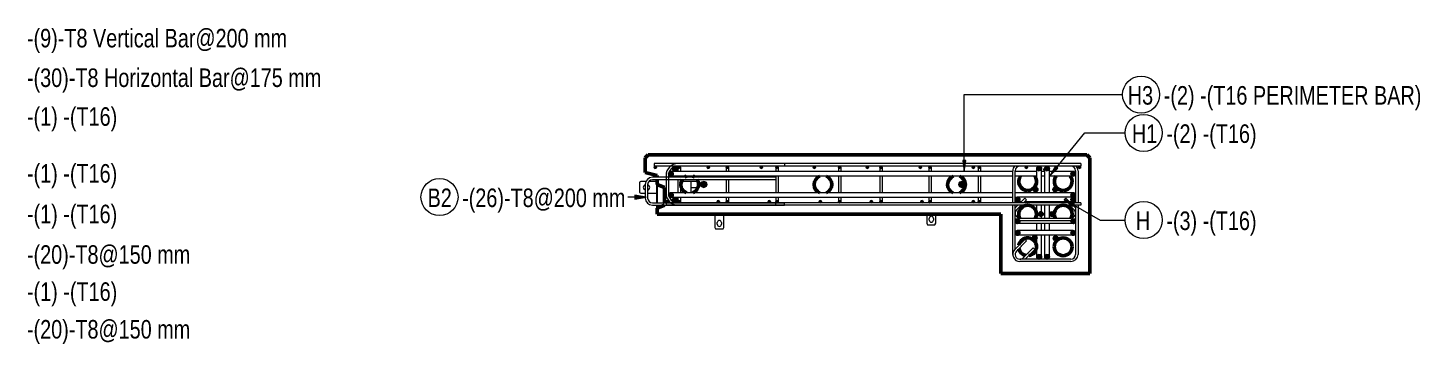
# Model space of a CAD drawing. Header units: millimetres. Extents: x 1435 to 26503, y -2036 to 18836.
# Drawn here: x 21806 to 26503, y 17497 to 18563 of the extents above; entities that cross this region are included whole.
import ezdxf

# ---------------------------------------------------------------- set-up
doc = ezdxf.new("R2010")
doc.units = ezdxf.units.MM
for name, color, linetype, lineweight in [('A-GENM', 13, 'Continuous', 18), ('A-WALL', 113, 'Continuous', 25), ('S-RBAR', 171, 'Continuous', 18), ('S-RBAR-IDEN', 171, 'Continuous', 9)]:
    doc.layers.add(name, color=color, linetype=linetype, lineweight=lineweight)
doc.styles.add('Nirmala UI Semilight_2', font='NirmalaS.ttf', dxfattribs={"width": 0.8, "height": 62.5})

# ---------------------------------------------------------------- blocks, each defined once
blk = doc.blocks.new('RR spread anchor face based - RR-SA-2_5-150-1726819-Elevation Top 3')
at = {"layer": 'A-GENM'}
for p, q in [((4573.8, 17935.4), (4573.8, 17890.4)), ((4581.8, 17900.9), (4581.8, 17906.9)), ((4595.8, 17906.9), (4595.8, 17900.9)), ((4603.8, 17890.4), (4603.8, 17935.4)), ((4573.8, 17890.4), (4576.3, 17885.4)), ((4576.3, 17885.4), (4601.3, 17885.4)), ((4601.3, 17885.4), (4603.8, 17890.4))]:
    blk.add_line(p, q, dxfattribs=at)
for centre, start, end in [((4588.8, 17906.9), 0, 180), ((4588.8, 17900.9), 180, 0)]:
    blk.add_arc(centre, 7, start, end, dxfattribs=at)
blk = doc.blocks.new('12_7Ø_ Lifting Insert_COLUMN - 12_9Ø Lifting insert-1653171-Elevation Top 3')
at = {"layer": 'A-GENM'}
for start, end in [(66.4037, 180), (180, 250.0185), (43.6422, 58.9464)]:
    blk.add_arc((5688.8, 18085.4), 6.35, start, end, dxfattribs=at)
blk = doc.blocks.new('RR spread anchor face based - RR-SA-2_5-150-1876458-Elevation Top 3')
at = {"layer": 'A-GENM'}
for p, q in [((5288.8, 17935.4), (5288.8, 17904.4)), ((5288.8, 17904.4), (5291.3, 17899.4)), ((5291.3, 17899.4), (5316.3, 17899.4)), ((5296.8, 17914.9), (5296.8, 17920.9)), ((5310.8, 17920.9), (5310.8, 17914.9)), ((5316.3, 17899.4), (5318.8, 17904.4)), ((5318.8, 17904.4), (5318.8, 17935.4))]:
    blk.add_line(p, q, dxfattribs=at)
for centre, start, end in [((5303.8, 17920.9), 360, 180), ((5303.8, 17914.9), 180, 0)]:
    blk.add_arc(centre, 7, start, end, dxfattribs=at)
blk = doc.blocks.new('RR spread anchor face based - RR-SA-3_0-200-1876459-Elevation Top 3')
at = {"layer": 'A-GENM'}
for p, q in [((4323.8, 18045.4), (4318.8, 18042.9)), ((4318.8, 18042.9), (4318.8, 18007.9)), ((4341.2, 18045.4), (4323.8, 18045.4)), ((4378.8, 18045.4), (4350.5, 18045.4)), ((4493.8, 18045.4), (4460.7, 18045.4)), ((4517, 18045.4), (4493.8, 18045.4)), ((4493.8, 18025.4), (4493.8, 18045.4)), ((4493.8, 18025.5), (4493.8, 18045.4)), ((4318.8, 18007.9), (4323.8, 18005.4)), ((4323.8, 18005.4), (4338.8, 18005.4)), ((4346.8, 18005.4), (4378.8, 18005.4)), ((4493.8, 18025.4), (4517, 18025.4)), ((4493.8, 18007.6), (4493.8, 18025.4)), ((4493.8, 18007.6), (4493.8, 18025.4))]:
    blk.add_line(p, q, dxfattribs=at)
for centre, start, end in [((4341.1, 18025.4), 105, 255), ((4345.1, 18025.4), 280.9472, 79.0528)]:
    blk.add_arc(centre, 9, start, end, dxfattribs=at)
blk = doc.blocks.new('M_Rebar Tag_rfa MARK - ARROW-794226-Elevation Top 3')
at = {"layer": 'S-RBAR-IDEN'}
blk.add_circle((6020.4, 18209), 62.5, dxfattribs=at)
blk = doc.blocks.new('M_Rebar Tag_rfa Dimension - ARROW-793927-Elevation Top 3')
at = {"layer": 'S-RBAR-IDEN'}
blk.add_circle((3644.6, 17992.8), 62.5, dxfattribs=at)

msp = doc.modelspace()

# ---------------------------------------------------------------- hatches: boundary and pattern name
at = {"layer": 'S-RBAR'}
h = msp.add_hatch(color=256, dxfattribs=at)
edge = h.paths.add_edge_path()
edge.add_arc((23923, 18093.4), 4, 0, 360)
for points in [[(23921.8, 18089.6), (23926.2, 18091.1), (23926.2, 18095.8), (23921.8, 18097.2), (23919, 18093.4)], [(23985.8, 18080.2), (23992.7, 18080.2), (23997, 18085.7), (23995.5, 18092.4), (23989.2, 18095.4), (23983, 18092.4), (23981.4, 18085.7), (23984.2, 18082.2)], [(24002.2, 18089.6), (24006.7, 18091.1), (24006.7, 18095.8), (24002.2, 18097.2), (23999.4, 18093.4)], [(24100.6, 18089.6), (24105.1, 18091.1), (24105.1, 18095.8), (24100.6, 18097.2), (24097.9, 18093.4)], [(24164.7, 18089.6), (24169.2, 18091.1), (24169.2, 18095.8), (24164.7, 18097.2), (24161.9, 18093.4)], [(24279.5, 18089.6), (24284, 18091.1), (24284, 18095.8), (24279.5, 18097.2), (24276.7, 18093.4)], [(24332.2, 18089.6), (24336.6, 18091.1), (24336.6, 18095.8), (24332.2, 18097.2), (24329.4, 18093.4)], [(24458.4, 18089.6), (24462.8, 18091.1), (24462.8, 18095.8), (24458.4, 18097.2), (24455.6, 18093.4)], [(24543.4, 18089.6), (24547.8, 18091.1), (24547.8, 18095.8), (24543.4, 18097.2), (24540.6, 18093.4)], [(24637.2, 18089.6), (24641.7, 18091.1), (24641.7, 18095.8), (24637.2, 18097.2), (24634.5, 18093.4)], [(24683.3, 18089.6), (24687.8, 18091.1), (24687.8, 18095.8), (24683.3, 18097.2), (24680.6, 18093.4)], [(24816.1, 18089.6), (24820.6, 18091.1), (24820.6, 18095.8), (24816.1, 18097.2), (24813.3, 18093.4)], [(24848.3, 18089.6), (24852.8, 18091.1), (24852.8, 18095.8), (24848.3, 18097.2), (24845.6, 18093.4)], [(24995, 18089.6), (24999.4, 18091.1), (24999.4, 18095.8), (24995, 18097.2), (24992.2, 18093.4)], [(25014.5, 18089.6), (25019, 18091.1), (25019, 18095.8), (25014.5, 18097.2), (25011.8, 18093.4)], [(25173.8, 18089.6), (25178.3, 18091.1), (25178.3, 18095.8), (25173.8, 18097.2), (25171.1, 18093.4)], [(25216.2, 18081.6), (25223, 18083.2), (25226, 18089.4), (25223, 18095.7), (25216.2, 18097.2), (25210.8, 18092.9), (25210.8, 18086)], [(25243.1, 18081.6), (25249.9, 18083.2), (25252.9, 18089.4), (25249.9, 18095.7), (25243.1, 18097.2), (25237.7, 18092.9), (25237.7, 18086)], [(25352.7, 18089.6), (25357.2, 18091.1), (25357.2, 18095.8), (25352.7, 18097.2), (25350, 18093.4)], [(23972.1, 18064.2), (23979.1, 18064.2), (23983.4, 18069.6), (23981.9, 18076.4), (23975.6, 18079.4), (23969.4, 18076.4), (23967.8, 18069.6), (23969.3, 18067.8)], [(24086.2, 18025.4), (24093.2, 18028.4), (24096.2, 18035.4), (24093.2, 18042.5), (24086.2, 18045.4), (24079.1, 18042.5), (24076.2, 18035.4), (24079.1, 18028.4)], [(24956.8, 18025.4), (24963.9, 18028.4), (24966.8, 18035.4), (24963.9, 18042.5), (24956.8, 18045.4), (24949.7, 18042.5), (24946.8, 18035.4), (24949.7, 18028.4)], [(25329.5, 18064.2), (25336.5, 18064.2), (25340.8, 18069.6), (25339.2, 18076.4), (25333, 18079.4), (25326.7, 18076.4), (25325.2, 18069.6), (25326.6, 18067.8)], [(23979.1, 17992.3), (23983.4, 17997.8), (23981.9, 18004.5), (23975.6, 18007.6), (23969.4, 18004.5), (23967.8, 17997.8), (23972.1, 17992.3)], [(23985.8, 17976.5), (23992.7, 17976.5), (23997, 17981.9), (23995.5, 17988.7), (23989.2, 17991.7), (23983, 17988.7), (23981.4, 17981.9)], [(25148.5, 17977.2), (25152.8, 17982.6), (25151.2, 17989.4), (25145, 17992.4), (25138.7, 17989.4), (25137.2, 17982.6), (25141.5, 17977.2), (25146.2, 17977.2)], [(25206.9, 18010.6), (25212.7, 18014.3), (25213.5, 18021.2), (25208.6, 18026.1), (25201.7, 18025.3), (25198, 18019.4), (25200.3, 18012.9)], [(25274.8, 18011), (25279.7, 18015.9), (25279, 18022.8), (25273.1, 18026.5), (25266.5, 18024.2), (25264.2, 18017.6), (25267.9, 18011.8)], [(25336.5, 17992.3), (25340.8, 17997.8), (25339.2, 18004.5), (25333, 18007.6), (25326.7, 18004.5), (25325.2, 17997.8), (25329.5, 17992.3)], [(25329.5, 17977.2), (25336.5, 17977.2), (25340.8, 17982.6), (25339.2, 17989.4), (25333, 17992.4), (25326.7, 17989.4), (25325.2, 17982.6)], [(23964.2, 17973.6), (23967, 17977.4), (23964.2, 17981.2), (23959.8, 17979.8), (23959.8, 17975.1)], [(24002.2, 17973.6), (24006.7, 17975.1), (24006.7, 17979.8), (24002.2, 17981.2), (23999.4, 17977.4)], [(24136.4, 17973.6), (24139.2, 17977.4), (24136.4, 17981.2), (24132, 17979.8), (24132, 17975.1)], [(24164.7, 17973.6), (24169.2, 17975.1), (24169.2, 17979.8), (24164.7, 17981.2), (24161.9, 17977.4)], [(24308.6, 17973.6), (24311.4, 17977.4), (24308.6, 17981.2), (24304.2, 17979.8), (24304.2, 17975.1)], [(24332.2, 17973.6), (24336.6, 17975.1), (24336.6, 17979.8), (24332.2, 17981.2), (24329.4, 17977.4)], [(24480.8, 17973.6), (24483.6, 17977.4), (24480.8, 17981.2), (24476.4, 17979.8), (24476.4, 17975.1)], [(24543.4, 17973.6), (24547.8, 17975.1), (24547.8, 17979.8), (24543.4, 17981.2), (24540.6, 17977.4)], [(24653, 17973.6), (24655.8, 17977.4), (24653, 17981.2), (24648.6, 17979.8), (24648.6, 17975.1)], [(24683.3, 17973.6), (24687.8, 17975.1), (24687.8, 17979.8), (24683.3, 17981.2), (24680.6, 17977.4)], [(24823.7, 17973.6), (24826.4, 17977.4), (24823.7, 17981.2), (24819.2, 17979.8), (24819.2, 17975.1)], [(24848.3, 17973.6), (24852.8, 17975.1), (24852.8, 17979.8), (24848.3, 17981.2), (24845.6, 17977.4)], [(24997.4, 17973.6), (25000.2, 17977.4), (24997.4, 17981.2), (24993, 17979.8), (24993, 17975.1)], [(25014.5, 17973.6), (25019, 17975.1), (25019, 17979.8), (25014.5, 17981.2), (25011.8, 17977.4)], [(25146.2, 17904.6), (25148.5, 17904.6), (25152.8, 17910.1), (25151.2, 17916.8), (25144.7, 17919.7), (25138.7, 17916.8), (25137.2, 17910.1), (25141.5, 17904.6)], [(25223.6, 17927.4), (25229.8, 17930.4), (25231.4, 17937.2), (25227, 17942.6), (25220.1, 17942.6), (25215.8, 17937.2), (25217.3, 17930.4)], [(25264.5, 17928.2), (25268.8, 17933.7), (25267.3, 17940.4), (25261, 17943.4), (25254.8, 17940.4), (25253.2, 17933.7), (25257.6, 17928.2)], [(25329.5, 17904.6), (25336.5, 17904.6), (25340.8, 17910.1), (25339.2, 17916.8), (25332.7, 17919.7), (25326.7, 17916.8), (25325.2, 17910.1), (25328.2, 17906.3)], [(25148.5, 17864.6), (25152.8, 17870), (25151.2, 17876.8), (25145, 17879.8), (25138.7, 17876.8), (25137.2, 17870), (25141.5, 17864.6), (25146.2, 17864.6)], [(25203, 17847), (25209.2, 17850), (25210.8, 17856.7), (25206.5, 17862.2), (25199.6, 17862.2), (25195.2, 17856.8), (25196.7, 17850), (25197.9, 17849.5)], [(25270.6, 17846.3), (25277.5, 17846.7), (25281.5, 17852.4), (25279.6, 17859), (25273.2, 17861.7), (25267.1, 17858.3), (25266, 17851.5)], [(25329.5, 17864.6), (25336.5, 17864.6), (25340.8, 17870), (25339.2, 17876.8), (25333, 17879.8), (25326.7, 17876.8), (25325.2, 17870)], [(25216.2, 17783.6), (25223, 17785.2), (25226, 17791.4), (25223, 17797.7), (25216.2, 17799.2), (25210.8, 17794.9), (25210.8, 17788)], [(25243.1, 17783.6), (25249.9, 17785.2), (25252.9, 17791.4), (25249.5, 17797.8), (25243.1, 17799.2), (25237.7, 17794.9), (25237.7, 17788)]]:
    msp.add_hatch(color=256, dxfattribs=at).paths.add_polyline_path(points)
h = msp.add_hatch(color=256, dxfattribs=at)
edge = h.paths.add_edge_path()
edge.add_arc((23989.2, 18087.4), 8, 0, 360)
h = msp.add_hatch(color=256, dxfattribs=at)
edge = h.paths.add_edge_path()
edge.add_arc((24003.4, 18093.4), 4, 0, 360)
h = msp.add_hatch(color=256, dxfattribs=at)
edge = h.paths.add_edge_path()
edge.add_arc((24101.9, 18093.4), 4, 0, 360)
h = msp.add_hatch(color=256, dxfattribs=at)
edge = h.paths.add_edge_path()
edge.add_arc((24165.9, 18093.4), 4, 0, 360)
h = msp.add_hatch(color=256, dxfattribs=at)
edge = h.paths.add_edge_path()
edge.add_arc((24280.7, 18093.4), 4, 0, 360)
h = msp.add_hatch(color=256, dxfattribs=at)
edge = h.paths.add_edge_path()
edge.add_arc((24333.4, 18093.4), 4, 0, 360)
h = msp.add_hatch(color=256, dxfattribs=at)
edge = h.paths.add_edge_path()
edge.add_arc((24459.6, 18093.4), 4, 0, 360)
h = msp.add_hatch(color=256, dxfattribs=at)
edge = h.paths.add_edge_path()
edge.add_arc((24544.6, 18093.4), 4, 0, 360)
h = msp.add_hatch(color=256, dxfattribs=at)
edge = h.paths.add_edge_path()
edge.add_arc((24638.5, 18093.4), 4, 0, 360)
h = msp.add_hatch(color=256, dxfattribs=at)
edge = h.paths.add_edge_path()
edge.add_arc((24684.6, 18093.4), 4, 0, 360)
h = msp.add_hatch(color=256, dxfattribs=at)
edge = h.paths.add_edge_path()
edge.add_arc((24817.3, 18093.4), 4, 0, 360)
h = msp.add_hatch(color=256, dxfattribs=at)
edge = h.paths.add_edge_path()
edge.add_arc((24849.6, 18093.4), 4, 0, 360)
h = msp.add_hatch(color=256, dxfattribs=at)
edge = h.paths.add_edge_path()
edge.add_arc((24996.2, 18093.4), 4, 0, 360)
h = msp.add_hatch(color=256, dxfattribs=at)
edge = h.paths.add_edge_path()
edge.add_arc((25015.8, 18093.4), 4, 0, 360)
h = msp.add_hatch(color=256, dxfattribs=at)
edge = h.paths.add_edge_path()
edge.add_arc((25175.1, 18093.4), 4, 0, 360)
h = msp.add_hatch(color=256, dxfattribs=at)
edge = h.paths.add_edge_path()
edge.add_arc((25218, 18089.4), 8, 0, 360)
h = msp.add_hatch(color=256, dxfattribs=at)
edge = h.paths.add_edge_path()
edge.add_arc((25244.9, 18089.4), 8, 0, 360)
h = msp.add_hatch(color=256, dxfattribs=at)
edge = h.paths.add_edge_path()
edge.add_arc((25354, 18093.4), 4, 0, 360)
h = msp.add_hatch(color=256, dxfattribs=at)
edge = h.paths.add_edge_path()
edge.add_arc((23975.6, 18071.4), 8, 0, 360)
h = msp.add_hatch(color=256, dxfattribs=at)
edge = h.paths.add_edge_path()
edge.add_arc((24086.2, 18035.4), 10, 0, 360)
h = msp.add_hatch(color=256, dxfattribs=at)
edge = h.paths.add_edge_path()
edge.add_arc((24956.8, 18035.4), 10, 0, 360)
h = msp.add_hatch(color=256, dxfattribs=at)
edge = h.paths.add_edge_path()
edge.add_arc((25333, 18071.4), 8, 0, 360)
h = msp.add_hatch(color=256, dxfattribs=at)
edge = h.paths.add_edge_path()
edge.add_arc((23975.6, 17999.6), 8, 0, 360)
h = msp.add_hatch(color=256, dxfattribs=at)
edge = h.paths.add_edge_path()
edge.add_arc((23989.2, 17983.7), 8, 0, 360)
h = msp.add_hatch(color=256, dxfattribs=at)
edge = h.paths.add_edge_path()
edge.add_arc((25145, 17984.4), 8, 0, 360)
h = msp.add_hatch(color=256, dxfattribs=at)
edge = h.paths.add_edge_path()
edge.add_arc((25206, 18018.5), 8, 0, 360)
h = msp.add_hatch(color=256, dxfattribs=at)
edge = h.paths.add_edge_path()
edge.add_arc((25272.2, 18018.5), 8, 0, 360)
h = msp.add_hatch(color=256, dxfattribs=at)
edge = h.paths.add_edge_path()
edge.add_arc((25333, 17999.6), 8, 0, 360)
h = msp.add_hatch(color=256, dxfattribs=at)
edge = h.paths.add_edge_path()
edge.add_arc((25333, 17984.4), 8, 0, 360)
h = msp.add_hatch(color=256, dxfattribs=at)
edge = h.paths.add_edge_path()
edge.add_arc((23963, 17977.4), 4, 0, 360)
h = msp.add_hatch(color=256, dxfattribs=at)
edge = h.paths.add_edge_path()
edge.add_arc((24003.4, 17977.4), 4, 0, 360)
h = msp.add_hatch(color=256, dxfattribs=at)
edge = h.paths.add_edge_path()
edge.add_arc((24135.2, 17977.4), 4, 0, 360)
h = msp.add_hatch(color=256, dxfattribs=at)
edge = h.paths.add_edge_path()
edge.add_arc((24165.9, 17977.4), 4, 0, 360)
h = msp.add_hatch(color=256, dxfattribs=at)
edge = h.paths.add_edge_path()
edge.add_arc((24307.4, 17977.4), 4, 0, 360)
h = msp.add_hatch(color=256, dxfattribs=at)
edge = h.paths.add_edge_path()
edge.add_arc((24333.4, 17977.4), 4, 0, 360)
h = msp.add_hatch(color=256, dxfattribs=at)
edge = h.paths.add_edge_path()
edge.add_arc((24479.6, 17977.4), 4, 0, 360)
h = msp.add_hatch(color=256, dxfattribs=at)
edge = h.paths.add_edge_path()
edge.add_arc((24544.6, 17977.4), 4, 0, 360)
h = msp.add_hatch(color=256, dxfattribs=at)
edge = h.paths.add_edge_path()
edge.add_arc((24651.8, 17977.4), 4, 0, 360)
h = msp.add_hatch(color=256, dxfattribs=at)
edge = h.paths.add_edge_path()
edge.add_arc((24684.6, 17977.4), 4, 0, 360)
h = msp.add_hatch(color=256, dxfattribs=at)
edge = h.paths.add_edge_path()
edge.add_arc((24822.4, 17977.4), 4, 0, 360)
h = msp.add_hatch(color=256, dxfattribs=at)
edge = h.paths.add_edge_path()
edge.add_arc((24849.6, 17977.4), 4, 0, 360)
h = msp.add_hatch(color=256, dxfattribs=at)
edge = h.paths.add_edge_path()
edge.add_arc((24996.2, 17977.4), 4, 0, 360)
h = msp.add_hatch(color=256, dxfattribs=at)
edge = h.paths.add_edge_path()
edge.add_arc((25015.8, 17977.4), 4, 0, 360)
h = msp.add_hatch(color=256, dxfattribs=at)
edge = h.paths.add_edge_path()
edge.add_arc((25145, 17911.8), 8, 0, 360)
h = msp.add_hatch(color=256, dxfattribs=at)
edge = h.paths.add_edge_path()
edge.add_arc((25223.6, 17935.4), 8, 0, 360)
h = msp.add_hatch(color=256, dxfattribs=at)
edge = h.paths.add_edge_path()
edge.add_arc((25261, 17935.4), 8, 0, 360)
h = msp.add_hatch(color=256, dxfattribs=at)
edge = h.paths.add_edge_path()
edge.add_arc((25333, 17911.8), 8, 0, 360)
h = msp.add_hatch(color=256, dxfattribs=at)
edge = h.paths.add_edge_path()
edge.add_arc((25145, 17871.8), 8, 0, 360)
h = msp.add_hatch(color=256, dxfattribs=at)
edge = h.paths.add_edge_path()
edge.add_arc((25203, 17855), 8, 0, 360)
h = msp.add_hatch(color=256, dxfattribs=at)
edge = h.paths.add_edge_path()
edge.add_arc((25273.6, 17853.7), 8, 0, 360)
h = msp.add_hatch(color=256, dxfattribs=at)
edge = h.paths.add_edge_path()
edge.add_arc((25333, 17871.8), 8, 0, 360)
h = msp.add_hatch(color=256, dxfattribs=at)
edge = h.paths.add_edge_path()
edge.add_arc((25218, 17791.4), 8, 0, 360)
h = msp.add_hatch(color=256, dxfattribs=at)
edge = h.paths.add_edge_path()
edge.add_arc((25244.9, 17791.4), 8, 0, 360)
at = {"layer": 'S-RBAR-IDEN'}
for points in [[(24965.3, 18078.6), (24970.2, 18116.1), (24960.3, 18116.1)], [(25253.5, 18064.3), (25281.1, 18090.1), (25273.5, 18096.4)], [(23891.5, 17992.8), (23854, 17999.4), (23854, 17986.2)], [(25301.9, 17985), (25332, 17962.1), (25336.9, 17970.7)]]:
    msp.add_hatch(color=256, dxfattribs=at).paths.add_polyline_path(points)

# ---------------------------------------------------------------- linework, layer by layer
at = {"layer": 'A-WALL', "lineweight": 50}
for p, q in [((23899, 18135.4), (23889, 18125.4)), ((25379, 18135.4), (23899, 18135.4)), ((25389, 18125.4), (25379, 18135.4)), ((23889, 18125.4), (23889, 18075.4)), ((25389, 17735.4), (25389, 18125.4)), ((23889, 18075.4), (23929, 18065.4)), ((23929, 18065.4), (23929, 18059.4)), ((23929, 18051.4), (23929, 18035.4)), ((23929, 18035.4), (23954, 18025.4)), ((23954, 18025.4), (23954, 17973.4)), ((23954, 17965.4), (23929, 17955.4)), ((23929, 17955.4), (23929, 17935.4)), ((23929, 17935.4), (25089, 17935.4)), ((25089, 17935.4), (25089, 17735.4)), ((25089, 17735.4), (25389, 17735.4))]:
    msp.add_line(p, q, dxfattribs=at)
at = {"layer": 'A-WALL'}
for p, q in [((23929, 17973.4), (23929, 18035.4)), ((23929, 17955.5), (23929, 17965.4))]:
    msp.add_line(p, q, dxfattribs=at)
at = {"layer": 'A-WALL', "lineweight": 50}
for centre, start, end in [((24039, 18035.4), 147.5159, 249.2485), ((24039, 18035.4), 110.4585, 126), ((24039, 18035.4), 54, 69.5415), ((24039, 18035.4), 290.7515, 32.4841), ((24488.6, 18035.4), 110.4585, 249.2485), ((24488.6, 18035.4), 290.7515, 69.5415), ((24939, 18035.4), 110.4585, 249.2485), ((24939, 18035.4), 290.7515, 69.5415), ((25179.1, 18045.4), 143.1426, 270), ((25179.1, 18045.4), 270, 36.8574), ((25299.1, 18045.4), 143.1426, 270), ((25299.1, 18045.4), 270, 36.8574), ((25179, 17935.2), 0.3724, 179.6276), ((25299, 17935.2), 0.3724, 179.6276), ((25179, 17935.2), 179.6276, 180), ((25179, 17935.2), 180, 205.8603), ((25179, 17935.2), 333.9496, 0), ((25179, 17935.2), 0, 0.3724), ((25299, 17935.2), 179.6276, 180), ((25299, 17935.2), 180, 206.0504), ((25299, 17935.2), 334.1397, 0), ((25299, 17935.2), 0, 0.3724), ((25179, 17825.2), 0, 170.4578), ((25299, 17825.2), 0, 180), ((25179, 17825.2), 192.0308, 257.3155), ((25179, 17825.2), 278.6425, 0), ((25299, 17825.2), 180, 0)]:
    msp.add_arc(centre, 30, start, end, dxfattribs=at)
at = {"layer": 'S-RBAR'}
for p, q in [((25359, 18105.4), (23919, 18105.4)), ((23919, 18105.4), (23919, 18097.4)), ((25359, 18097.4), (23919, 18097.4)), ((23921.8, 18097.2), (23919, 18093.4)), ((23919, 18093.4), (23921.8, 18089.6)), ((23926.2, 18095.8), (23921.8, 18097.2)), ((23921.8, 18089.6), (23926.2, 18091.1)), ((23926.2, 18091.1), (23926.2, 18095.8)), ((23983, 18092.4), (23981.4, 18085.7)), ((23981.4, 18085.7), (23984.2, 18082.2)), ((23989.2, 18095.4), (23983, 18092.4)), ((23995.5, 18092.4), (23989.2, 18095.4)), ((23992.7, 18080.2), (23997, 18085.7)), ((23997, 18085.7), (23995.5, 18092.4)), ((24359, 18105.4), (23999, 18105.4)), ((24359, 18097.4), (23999, 18097.4)), ((24002.2, 18097.2), (23999.4, 18093.4)), ((23999.4, 18093.4), (23999.4, 18079.6)), ((23999.4, 18093.4), (24002.2, 18089.6)), ((24006.7, 18095.8), (24002.2, 18097.2)), ((24002.2, 18089.6), (24006.7, 18091.1)), ((24006.7, 18091.1), (24006.7, 18095.8)), ((24007.4, 18093.4), (24007.4, 18079.6)), ((24100.6, 18097.2), (24097.9, 18093.4)), ((24097.9, 18093.4), (24100.6, 18089.6)), ((24105.1, 18095.8), (24100.6, 18097.2)), ((24100.6, 18089.6), (24105.1, 18091.1)), ((24105.1, 18091.1), (24105.1, 18095.8)), ((24164.7, 18097.2), (24161.9, 18093.4)), ((24161.9, 18093.4), (24161.9, 18079.6)), ((24161.9, 18093.4), (24164.7, 18089.6)), ((24169.2, 18095.8), (24164.7, 18097.2)), ((24164.7, 18089.6), (24169.2, 18091.1)), ((24169.2, 18091.1), (24169.2, 18095.8)), ((24169.9, 18093.4), (24169.9, 18079.6)), ((24279.5, 18097.2), (24276.7, 18093.4)), ((24276.7, 18093.4), (24279.5, 18089.6)), ((24284, 18095.8), (24279.5, 18097.2)), ((24279.5, 18089.6), (24284, 18091.1)), ((24284, 18091.1), (24284, 18095.8)), ((24332.2, 18097.2), (24329.4, 18093.4)), ((24329.4, 18093.4), (24329.4, 18079.6)), ((24329.4, 18093.4), (24332.2, 18089.6)), ((24336.6, 18095.8), (24332.2, 18097.2)), ((24332.2, 18089.6), (24336.6, 18091.1)), ((24336.6, 18091.1), (24336.6, 18095.8)), ((24337.4, 18093.4), (24337.4, 18079.6)), ((24359, 18105.4), (24359, 18097.4)), ((24458.4, 18097.2), (24455.6, 18093.4)), ((24455.6, 18093.4), (24458.4, 18089.6)), ((24462.8, 18095.8), (24458.4, 18097.2)), ((24458.4, 18089.6), (24462.8, 18091.1)), ((24462.8, 18091.1), (24462.8, 18095.8)), ((24543.4, 18097.2), (24540.6, 18093.4)), ((24540.6, 18093.4), (24540.6, 18079.6)), ((24540.6, 18093.4), (24543.4, 18089.6)), ((24547.8, 18095.8), (24543.4, 18097.2)), ((24543.4, 18089.6), (24547.8, 18091.1)), ((24547.8, 18091.1), (24547.8, 18095.8)), ((24548.6, 18093.4), (24548.6, 18079.6)), ((24637.2, 18097.2), (24634.5, 18093.4)), ((24634.5, 18093.4), (24637.2, 18089.6)), ((24641.7, 18095.8), (24637.2, 18097.2)), ((24637.2, 18089.6), (24641.7, 18091.1)), ((24641.7, 18091.1), (24641.7, 18095.8)), ((24683.3, 18097.2), (24680.6, 18093.4)), ((24680.6, 18093.4), (24680.6, 18079.6)), ((24680.6, 18093.4), (24683.3, 18089.6)), ((24687.8, 18095.8), (24683.3, 18097.2)), ((24683.3, 18089.6), (24687.8, 18091.1)), ((24687.8, 18091.1), (24687.8, 18095.8)), ((24688.6, 18093.4), (24688.6, 18079.6)), ((24816.1, 18097.2), (24813.3, 18093.4)), ((24813.3, 18093.4), (24816.1, 18089.6)), ((24820.6, 18095.8), (24816.1, 18097.2)), ((24816.1, 18089.6), (24820.6, 18091.1)), ((24820.6, 18091.1), (24820.6, 18095.8)), ((24848.3, 18097.2), (24845.6, 18093.4)), ((24845.6, 18093.4), (24845.6, 18079.6)), ((24845.6, 18093.4), (24848.3, 18089.6)), ((24852.8, 18095.8), (24848.3, 18097.2)), ((24848.3, 18089.6), (24852.8, 18091.1)), ((24852.8, 18091.1), (24852.8, 18095.8)), ((24853.6, 18093.4), (24853.6, 18079.6)), ((24995, 18097.2), (24992.2, 18093.4)), ((24992.2, 18093.4), (24995, 18089.6)), ((24999.4, 18095.8), (24995, 18097.2)), ((24995, 18089.6), (24999.4, 18091.1)), ((24999.4, 18091.1), (24999.4, 18095.8)), ((25014.5, 18097.2), (25011.8, 18093.4)), ((25011.8, 18093.4), (25011.8, 18079.6)), ((25011.8, 18093.4), (25014.5, 18089.6)), ((25019, 18095.8), (25014.5, 18097.2)), ((25014.5, 18089.6), (25019, 18091.1)), ((25019, 18091.1), (25019, 18095.8)), ((25019.8, 18093.4), (25019.8, 18079.6)), ((25173.8, 18097.2), (25171.1, 18093.4)), ((25171.1, 18093.4), (25173.8, 18089.6)), ((25178.3, 18095.8), (25173.8, 18097.2)), ((25173.8, 18089.6), (25178.3, 18091.1)), ((25178.3, 18091.1), (25178.3, 18095.8)), ((25210, 18049.4), (25210, 18089.4)), ((25216.2, 18097.2), (25210.8, 18092.9)), ((25210.8, 18092.9), (25210.8, 18086)), ((25210.8, 18086), (25216.2, 18081.6)), ((25223, 18095.7), (25216.2, 18097.2)), ((25226, 18089.4), (25223, 18095.7)), ((25223, 18083.2), (25226, 18089.4)), ((25226, 18049.4), (25226, 18089.4)), ((25236.9, 18049.4), (25236.9, 18089.4)), ((25243.1, 18097.2), (25237.7, 18092.9)), ((25237.7, 18092.9), (25237.7, 18086)), ((25237.7, 18086), (25243.1, 18081.6)), ((25249.9, 18095.7), (25243.1, 18097.2)), ((25252.9, 18089.4), (25249.9, 18095.7)), ((25249.9, 18083.2), (25252.9, 18089.4)), ((25252.9, 18049.4), (25252.9, 18089.4)), ((25352.7, 18097.2), (25350, 18093.4)), ((25350, 18093.4), (25352.7, 18089.6)), ((25357.2, 18095.8), (25352.7, 18097.2)), ((25352.7, 18089.6), (25357.2, 18091.1)), ((25357.2, 18091.1), (25357.2, 18095.8)), ((25359, 18105.4), (25359, 18097.4)), ((24329, 18059.4), (23913, 18059.4)), ((24329, 18051.4), (23913, 18051.4)), ((23959, 18065.4), (23959, 18005.4)), ((23967, 18065.4), (23967, 18005.4)), ((23969.4, 18076.4), (23967.8, 18069.6)), ((23967.8, 18069.6), (23969.3, 18067.8)), ((23969.3, 18067.8), (23972.1, 18064.2)), ((23975.6, 18079.4), (23969.4, 18076.4)), ((23972.1, 18064.2), (23979.1, 18064.2)), ((24031.1, 18079.4), (23975.6, 18079.4)), ((23981.9, 18076.4), (23975.6, 18079.4)), ((24031.1, 18063.4), (23975.6, 18063.4)), ((23979.1, 18064.2), (23983.4, 18069.6)), ((23983.4, 18069.6), (23981.9, 18076.4)), ((23984.2, 18082.2), (23985.8, 18080.2)), ((23985.8, 18080.2), (23992.7, 18080.2)), ((23999.4, 18063.4), (23999.4, 18059.5)), ((23999.4, 18051.4), (23999.4, 18013.4)), ((24007.4, 18063.4), (24007.4, 18059.5)), ((24007.4, 18051.4), (24007.4, 18013.4)), ((25129, 18079.4), (24031.1, 18079.4)), ((25129, 18063.4), (24031.1, 18063.4)), ((24079.1, 18042.5), (24076.2, 18035.4)), ((24086.2, 18045.4), (24079.1, 18042.5)), ((24093.2, 18042.5), (24086.2, 18045.4)), ((24096.2, 18035.4), (24093.2, 18042.5)), ((24161.9, 18063.4), (24161.9, 18059.5)), ((24161.9, 18051.4), (24161.9, 18013.4)), ((24169.9, 18063.4), (24169.9, 18059.5)), ((24169.9, 18051.4), (24169.9, 18013.4)), ((24329, 18059.4), (24329, 18051.4)), ((24329.4, 18063.4), (24329.4, 18057.4)), ((24329.4, 18057.4), (24329.4, 18013.4)), ((24337.4, 18063.4), (24337.4, 18057.4)), ((24337.4, 18057.4), (24337.4, 18013.4)), ((24540.6, 18063.4), (24540.6, 18057.4)), ((24540.6, 18057.4), (24540.6, 18013.4)), ((24548.6, 18063.4), (24548.6, 18057.4)), ((24548.6, 18057.4), (24548.6, 18013.4)), ((24680.6, 18063.4), (24680.6, 18057.4)), ((24680.6, 18057.4), (24680.6, 18013.4)), ((24688.6, 18063.4), (24688.6, 18057.4)), ((24688.6, 18057.4), (24688.6, 18013.4)), ((24845.6, 18063.4), (24845.6, 18057.4)), ((24845.6, 18057.4), (24845.6, 18013.4)), ((24853.6, 18063.4), (24853.6, 18057.4)), ((24853.6, 18057.4), (24853.6, 18013.4)), ((24949.7, 18042.5), (24946.8, 18035.4)), ((24956.8, 18045.4), (24949.7, 18042.5)), ((24963.9, 18042.5), (24956.8, 18045.4)), ((24966.8, 18035.4), (24963.9, 18042.5)), ((25011.8, 18063.4), (25011.8, 18057.4)), ((25011.8, 18057.4), (25011.8, 18013.4)), ((25019.8, 18063.4), (25019.8, 18057.4)), ((25019.8, 18057.4), (25019.8, 18013.4)), ((25129, 17973.4), (25129, 18081.4)), ((25137, 17973.4), (25137, 18081.4)), ((25210, 18079.4), (25137, 18079.4)), ((25210, 18063.4), (25137, 18063.4)), ((25210, 18007.6), (25210, 18049.4)), ((25216.2, 18081.6), (25223, 18083.2)), ((25236.9, 18079.4), (25226, 18079.4)), ((25236.9, 18063.4), (25226, 18063.4)), ((25226, 18007.6), (25226, 18049.4)), ((25236.9, 18007.6), (25236.9, 18049.4)), ((25243.1, 18081.6), (25249.9, 18083.2)), ((25277.5, 18079.4), (25252.9, 18079.4)), ((25277.5, 18063.4), (25252.9, 18063.4)), ((25252.9, 18007.6), (25252.9, 18049.4)), ((25333, 18079.4), (25277.5, 18079.4)), ((25333, 18063.4), (25277.5, 18063.4)), ((25326.7, 18076.4), (25325.2, 18069.6)), ((25325.2, 18069.6), (25326.6, 18067.8)), ((25326.6, 18067.8), (25329.5, 18064.2)), ((25333, 18079.4), (25326.7, 18076.4)), ((25329.5, 18064.2), (25336.5, 18064.2)), ((25339.2, 18076.4), (25333, 18079.4)), ((25336.5, 18064.2), (25340.8, 18069.6)), ((25340.8, 18069.6), (25339.2, 18076.4)), ((25341, 18081.4), (25341, 17973.4)), ((25349, 18081.4), (25349, 17973.4)), ((23889, 18035.4), (23889, 17989.4)), ((23897, 18035.4), (23897, 17989.4)), ((23969.4, 18004.5), (23967.8, 17997.8)), ((23967.8, 17997.8), (23972.1, 17992.3)), ((23975.6, 18007.6), (23969.4, 18004.5)), ((23972.1, 17992.3), (23979.1, 17992.3)), ((24031.1, 18007.6), (23975.6, 18007.6)), ((23981.9, 18004.5), (23975.6, 18007.6)), ((24031.1, 17991.6), (23975.6, 17991.6)), ((23979.1, 17992.3), (23983.4, 17997.8)), ((23983.4, 17997.8), (23981.9, 18004.5)), ((23989.2, 17991.7), (23983, 17988.7)), ((23995.5, 17988.7), (23989.2, 17991.7)), ((23999.4, 18013.4), (23999.4, 18007.5)), ((23999.4, 17991.4), (23999.4, 17977.4)), ((24007.4, 18013.4), (24007.4, 18007.5)), ((24007.4, 17991.4), (24007.4, 17977.4)), ((25129, 18007.6), (24031.1, 18007.6)), ((25129, 17991.6), (24031.1, 17991.6)), ((24076.2, 18035.4), (24079.1, 18028.4)), ((24079.1, 18028.4), (24086.2, 18025.4)), ((24086.2, 18025.4), (24093.2, 18028.4)), ((24093.2, 18028.4), (24096.2, 18035.4)), ((24161.9, 18013.4), (24161.9, 18007.5)), ((24161.9, 17991.4), (24161.9, 17977.4)), ((24169.9, 18013.4), (24169.9, 18007.5)), ((24169.9, 17991.4), (24169.9, 17977.4)), ((24329.4, 18013.4), (24329.4, 18007.5)), ((24329.4, 17991.4), (24329.4, 17977.4)), ((24337.4, 18013.4), (24337.4, 18007.5)), ((24337.4, 17991.4), (24337.4, 17977.4)), ((24540.6, 18013.4), (24540.6, 18007.5)), ((24540.6, 17991.4), (24540.6, 17977.4)), ((24548.6, 18013.4), (24548.6, 18007.5)), ((24548.6, 17991.4), (24548.6, 17977.4)), ((24680.6, 18013.4), (24680.6, 18007.5)), ((24680.6, 17991.4), (24680.6, 17977.4)), ((24688.6, 18013.4), (24688.6, 18007.5)), ((24688.6, 17991.4), (24688.6, 17977.4)), ((24845.6, 18013.4), (24845.6, 18007.5)), ((24845.6, 17991.4), (24845.6, 17977.4)), ((24853.6, 18013.4), (24853.6, 18007.5)), ((24853.6, 17991.4), (24853.6, 17977.4)), ((24946.8, 18035.4), (24949.7, 18028.4)), ((24949.7, 18028.4), (24956.8, 18025.4)), ((24956.8, 18025.4), (24963.9, 18028.4)), ((24963.9, 18028.4), (24966.8, 18035.4)), ((25011.8, 18013.4), (25011.8, 18007.5)), ((25011.8, 17991.4), (25011.8, 17977.4)), ((25019.8, 18013.4), (25019.8, 18007.5)), ((25019.8, 17991.4), (25019.8, 17977.4)), ((25277.5, 18007.6), (25137, 18007.6)), ((25141.5, 17991.6), (25137, 17991.6)), ((25145, 17992.4), (25138.7, 17989.4)), ((25185, 17992.4), (25145, 17992.4)), ((25151.2, 17989.4), (25145, 17992.4)), ((25293, 17992.4), (25185, 17992.4)), ((25201.7, 18025.3), (25198, 18019.4)), ((25198, 18019.4), (25200.3, 18012.9)), ((25200.3, 18012.9), (25206.9, 18010.6)), ((25208.6, 18026.1), (25201.7, 18025.3)), ((25206.9, 18010.6), (25212.7, 18014.3)), ((25213.5, 18021.2), (25208.6, 18026.1)), ((25212.7, 18014.3), (25213.5, 18021.2)), ((25266.5, 18024.2), (25264.2, 18017.6)), ((25264.2, 18017.6), (25267.9, 18011.8)), ((25273.1, 18026.5), (25266.5, 18024.2)), ((25267.9, 18011.8), (25274.8, 18011)), ((25279, 18022.8), (25273.1, 18026.5)), ((25274.8, 18011), (25279.7, 18015.9)), ((25333, 18007.6), (25277.5, 18007.6)), ((25279.7, 18015.9), (25279, 18022.8)), ((25331.2, 17992.4), (25293, 17992.4)), ((25326.7, 18004.5), (25325.2, 17997.8)), ((25325.2, 17997.8), (25329.5, 17992.3)), ((25333, 18007.6), (25326.7, 18004.5)), ((25333, 17992.4), (25326.7, 17989.4)), ((25329.5, 17992.3), (25336.5, 17992.3)), ((25331.9, 17991.6), (25331.3, 17991.6)), ((25332.6, 17992.4), (25331.6, 17992.4)), ((25333, 17991.6), (25332.5, 17991.6)), ((25339.2, 18004.5), (25333, 18007.6)), ((25339.2, 17989.4), (25333, 17992.4)), ((25336.5, 17992.3), (25340.8, 17997.8)), ((25340.8, 17997.8), (25339.2, 18004.5)), ((23913, 17973.4), (24329, 17973.4)), ((23913, 17965.4), (24329, 17965.4)), ((25359, 17973.4), (23959, 17973.4)), ((23959, 17973.4), (23959, 17965.4)), ((25359, 17965.4), (23959, 17965.4)), ((23964.2, 17981.2), (23959.8, 17979.8)), ((23959.8, 17979.8), (23959.8, 17975.1)), ((23959.8, 17975.1), (23964.2, 17973.6)), ((23967, 17977.4), (23964.2, 17981.2)), ((23964.2, 17973.6), (23967, 17977.4)), ((23983, 17988.7), (23981.4, 17981.9)), ((23981.4, 17981.9), (23985.8, 17976.5)), ((23985.8, 17976.5), (23992.7, 17976.5)), ((23992.7, 17976.5), (23997, 17981.9)), ((23997, 17981.9), (23995.5, 17988.7)), ((23999, 17973.4), (24359, 17973.4)), ((23999, 17965.4), (24359, 17965.4)), ((24002.2, 17981.2), (23999.4, 17977.4)), ((23999.4, 17977.4), (24002.2, 17973.6)), ((24006.7, 17979.8), (24002.2, 17981.2)), ((24002.2, 17973.6), (24006.7, 17975.1)), ((24006.7, 17975.1), (24006.7, 17979.8)), ((24136.4, 17981.2), (24132, 17979.8)), ((24132, 17979.8), (24132, 17975.1)), ((24132, 17975.1), (24136.4, 17973.6)), ((24139.2, 17977.4), (24136.4, 17981.2)), ((24136.4, 17973.6), (24139.2, 17977.4)), ((24164.7, 17981.2), (24161.9, 17977.4)), ((24161.9, 17977.4), (24164.7, 17973.6)), ((24169.2, 17979.8), (24164.7, 17981.2)), ((24164.7, 17973.6), (24169.2, 17975.1)), ((24169.2, 17975.1), (24169.2, 17979.8)), ((24308.6, 17981.2), (24304.2, 17979.8)), ((24304.2, 17979.8), (24304.2, 17975.1)), ((24304.2, 17975.1), (24308.6, 17973.6)), ((24311.4, 17977.4), (24308.6, 17981.2)), ((24308.6, 17973.6), (24311.4, 17977.4)), ((24329, 17965.4), (24329, 17973.4)), ((24332.2, 17981.2), (24329.4, 17977.4)), ((24329.4, 17977.4), (24332.2, 17973.6)), ((24336.6, 17979.8), (24332.2, 17981.2)), ((24332.2, 17973.6), (24336.6, 17975.1)), ((24336.6, 17975.1), (24336.6, 17979.8)), ((24359, 17965.4), (24359, 17973.4)), ((24480.8, 17981.2), (24476.4, 17979.8)), ((24476.4, 17979.8), (24476.4, 17975.1)), ((24476.4, 17975.1), (24480.8, 17973.6)), ((24483.6, 17977.4), (24480.8, 17981.2)), ((24480.8, 17973.6), (24483.6, 17977.4)), ((24543.4, 17981.2), (24540.6, 17977.4)), ((24540.6, 17977.4), (24543.4, 17973.6)), ((24547.8, 17979.8), (24543.4, 17981.2)), ((24543.4, 17973.6), (24547.8, 17975.1)), ((24547.8, 17975.1), (24547.8, 17979.8)), ((24653, 17981.2), (24648.6, 17979.8)), ((24648.6, 17979.8), (24648.6, 17975.1)), ((24648.6, 17975.1), (24653, 17973.6)), ((24655.8, 17977.4), (24653, 17981.2)), ((24653, 17973.6), (24655.8, 17977.4)), ((24683.3, 17981.2), (24680.6, 17977.4)), ((24680.6, 17977.4), (24683.3, 17973.6)), ((24687.8, 17979.8), (24683.3, 17981.2)), ((24683.3, 17973.6), (24687.8, 17975.1)), ((24687.8, 17975.1), (24687.8, 17979.8)), ((24823.7, 17981.2), (24819.2, 17979.8)), ((24819.2, 17979.8), (24819.2, 17975.1)), ((24819.2, 17975.1), (24823.7, 17973.6)), ((24826.4, 17977.4), (24823.7, 17981.2)), ((24823.7, 17973.6), (24826.4, 17977.4)), ((24848.3, 17981.2), (24845.6, 17977.4)), ((24845.6, 17977.4), (24848.3, 17973.6)), ((24852.8, 17979.8), (24848.3, 17981.2)), ((24848.3, 17973.6), (24852.8, 17975.1)), ((24852.8, 17975.1), (24852.8, 17979.8)), ((24997.4, 17981.2), (24993, 17979.8)), ((24993, 17979.8), (24993, 17975.1)), ((24993, 17975.1), (24997.4, 17973.6)), ((25000.2, 17977.4), (24997.4, 17981.2)), ((24997.4, 17973.6), (25000.2, 17977.4)), ((25014.5, 17981.2), (25011.8, 17977.4)), ((25011.8, 17977.4), (25014.5, 17973.6)), ((25019, 17979.8), (25014.5, 17981.2)), ((25014.5, 17973.6), (25019, 17975.1)), ((25019, 17975.1), (25019, 17979.8)), ((25129, 17799.4), (25129, 17965.4)), ((25137, 17817.4), (25137, 17965.4)), ((25146.2, 17965.4), (25137, 17956.2)), ((25138.7, 17989.4), (25137.2, 17982.6)), ((25137.2, 17982.6), (25141.5, 17977.2)), ((25141.5, 17977.2), (25146.2, 17977.2)), ((25157.6, 17965.4), (25141.7, 17949.5)), ((25157.2, 17976.4), (25145, 17976.4)), ((25146.2, 17977.2), (25148.5, 17977.2)), ((25148.5, 17977.2), (25152.8, 17982.6)), ((25152.8, 17982.6), (25151.2, 17989.4)), ((25170, 17989.1), (25154.3, 17973.4)), ((25175.6, 17983.5), (25165.6, 17973.4)), ((25185, 17976.4), (25168.4, 17976.4)), ((25170, 17989.1), (25175.6, 17983.5)), ((25293, 17976.4), (25185, 17976.4)), ((25210, 17973.4), (25210, 17976.4)), ((25210, 17922.2), (25210, 17965.4)), ((25226, 17973.4), (25226, 17976.4)), ((25226, 17922.2), (25226, 17965.4)), ((25236.9, 17973.4), (25236.9, 17976.4)), ((25236.9, 17922.2), (25236.9, 17965.4)), ((25252.9, 17973.4), (25252.9, 17976.4)), ((25252.9, 17922.2), (25252.9, 17965.4)), ((25309.5, 17976.4), (25293, 17976.4)), ((25308, 17989.1), (25302.4, 17983.5)), ((25312.4, 17973.4), (25302.4, 17983.5)), ((25323.7, 17973.4), (25308, 17989.1)), ((25336.3, 17949.5), (25320.4, 17965.4)), ((25333, 17976.4), (25320.8, 17976.4)), ((25326.7, 17989.4), (25325.2, 17982.6)), ((25325.2, 17982.6), (25329.5, 17977.2)), ((25329.5, 17977.2), (25336.5, 17977.2)), ((25341, 17956.2), (25331.7, 17965.4)), ((25336.5, 17977.2), (25340.8, 17982.6)), ((25340.8, 17982.6), (25339.2, 17989.4)), ((25341, 17965.4), (25341, 17799.4)), ((25349, 17965.4), (25349, 17799.4)), ((25359, 17973.4), (25359, 17965.4)), ((25138.7, 17916.8), (25137.2, 17910.1)), ((25137.2, 17910.1), (25141.5, 17904.6)), ((25144.7, 17919.7), (25138.7, 17916.8)), ((25141.5, 17904.6), (25146.2, 17904.6)), ((25151.2, 17916.8), (25144.7, 17919.7)), ((25185, 17903.8), (25145, 17903.8)), ((25146.2, 17904.6), (25148.5, 17904.6)), ((25148.5, 17904.6), (25152.8, 17910.1)), ((25152.8, 17910.1), (25151.2, 17916.8)), ((25153, 17922.2), (25325, 17922.2)), ((25153, 17914.2), (25325, 17914.2)), ((25293, 17903.8), (25185, 17903.8)), ((25210, 17879.8), (25210, 17903.8)), ((25220.1, 17942.6), (25215.8, 17937.2)), ((25215.8, 17937.2), (25217.3, 17930.4)), ((25217.3, 17930.4), (25223.6, 17927.4)), ((25227, 17942.6), (25220.1, 17942.6)), ((25223.6, 17927.4), (25229.8, 17930.4)), ((25226, 17879.8), (25226, 17903.8)), ((25231.4, 17937.2), (25227, 17942.6)), ((25229.8, 17930.4), (25231.4, 17937.2)), ((25236.9, 17879.8), (25236.9, 17903.8)), ((25252.9, 17879.8), (25252.9, 17903.8)), ((25254.8, 17940.4), (25253.2, 17933.7)), ((25253.2, 17933.7), (25257.6, 17928.2)), ((25261, 17943.4), (25254.8, 17940.4)), ((25257.6, 17928.2), (25264.5, 17928.2)), ((25267.3, 17940.4), (25261, 17943.4)), ((25264.5, 17928.2), (25268.8, 17933.7)), ((25268.8, 17933.7), (25267.3, 17940.4)), ((25333, 17903.8), (25293, 17903.8)), ((25326.7, 17916.8), (25325.2, 17910.1)), ((25325.2, 17910.1), (25328.2, 17906.3)), ((25332.7, 17919.7), (25326.7, 17916.8)), ((25328.2, 17906.3), (25329.5, 17904.6)), ((25329.5, 17904.6), (25336.5, 17904.6)), ((25339.2, 17916.8), (25332.7, 17919.7)), ((25336.5, 17904.6), (25340.8, 17910.1)), ((25340.8, 17910.1), (25339.2, 17916.8)), ((25138.7, 17876.8), (25137.2, 17870)), ((25137.2, 17870), (25141.5, 17864.6)), ((25145, 17879.8), (25138.7, 17876.8)), ((25141.5, 17864.6), (25146.2, 17864.6)), ((25185, 17879.8), (25145, 17879.8)), ((25151.2, 17876.8), (25145, 17879.8)), ((25185, 17863.8), (25145, 17863.8)), ((25146.2, 17864.6), (25148.5, 17864.6)), ((25148.5, 17864.6), (25152.8, 17870)), ((25152.8, 17870), (25151.2, 17876.8)), ((25293, 17879.8), (25185, 17879.8)), ((25293, 17863.8), (25185, 17863.8)), ((25199.6, 17862.2), (25195.2, 17856.8)), ((25195.2, 17856.8), (25196.7, 17850)), ((25206.5, 17862.2), (25199.6, 17862.2)), ((25210.8, 17856.7), (25206.5, 17862.2)), ((25209.2, 17850), (25210.8, 17856.7)), ((25210, 17831.4), (25210, 17863.8)), ((25226, 17831.4), (25226, 17863.8)), ((25236.9, 17831.4), (25236.9, 17863.8)), ((25252.9, 17831.4), (25252.9, 17863.8)), ((25267.1, 17858.3), (25266, 17851.5)), ((25266, 17851.5), (25270.6, 17846.3)), ((25273.2, 17861.7), (25267.1, 17858.3)), ((25279.6, 17859), (25273.2, 17861.7)), ((25277.5, 17846.7), (25281.5, 17852.4)), ((25281.5, 17852.4), (25279.6, 17859)), ((25333, 17879.8), (25293, 17879.8)), ((25333, 17863.8), (25293, 17863.8)), ((25326.7, 17876.8), (25325.2, 17870)), ((25325.2, 17870), (25329.5, 17864.6)), ((25333, 17879.8), (25326.7, 17876.8)), ((25329.5, 17864.6), (25336.5, 17864.6)), ((25339.2, 17876.8), (25333, 17879.8)), ((25336.5, 17864.6), (25340.8, 17870)), ((25340.8, 17870), (25339.2, 17876.8)), ((25136, 17816.4), (25170, 17850.3)), ((25141.7, 17810.7), (25175.6, 17844.7)), ((25198.2, 17822.1), (25164.3, 17788.1)), ((25175.6, 17844.7), (25170, 17850.3)), ((25203.9, 17816.4), (25170.9, 17783.4)), ((25196.7, 17850), (25197.9, 17849.5)), ((25197.9, 17849.5), (25203, 17847)), ((25198.2, 17822.1), (25203.9, 17816.4)), ((25203, 17847), (25209.2, 17850)), ((25210, 17791.4), (25210, 17831.4)), ((25226, 17791.4), (25226, 17831.4)), ((25236.9, 17791.4), (25236.9, 17831.4)), ((25252.9, 17791.4), (25252.9, 17831.4)), ((25270.6, 17846.3), (25277.5, 17846.7)), ((25325, 17783.4), (25153, 17783.4)), ((25325, 17775.4), (25153, 17775.4)), ((25216.2, 17799.2), (25210.8, 17794.9)), ((25210.8, 17794.9), (25210.8, 17788)), ((25210.8, 17788), (25216.2, 17783.6)), ((25223, 17797.7), (25216.2, 17799.2)), ((25216.2, 17783.6), (25223, 17785.2)), ((25226, 17791.4), (25223, 17797.7)), ((25223, 17785.2), (25226, 17791.4)), ((25243.1, 17799.2), (25237.7, 17794.9)), ((25237.7, 17794.9), (25237.7, 17788)), ((25237.7, 17788), (25243.1, 17783.6)), ((25249.5, 17797.8), (25243.1, 17799.2)), ((25243.1, 17783.6), (25249.9, 17785.2)), ((25252.9, 17791.4), (25249.5, 17797.8)), ((25249.9, 17785.2), (25252.9, 17791.4))]:
    msp.add_line(p, q, dxfattribs=at)
for centre, radius in [((23923, 18093.4), 4), ((23989.2, 18087.4), 8), ((24003.4, 18093.4), 4), ((24101.9, 18093.4), 4), ((24165.9, 18093.4), 4), ((24280.7, 18093.4), 4), ((24333.4, 18093.4), 4), ((24459.6, 18093.4), 4), ((24544.6, 18093.4), 4), ((24638.5, 18093.4), 4), ((24684.6, 18093.4), 4), ((24817.3, 18093.4), 4), ((24849.6, 18093.4), 4), ((24996.2, 18093.4), 4), ((25015.8, 18093.4), 4), ((25175.1, 18093.4), 4), ((25218, 18089.4), 8), ((25244.9, 18089.4), 8), ((25354, 18093.4), 4), ((23975.6, 18071.4), 8), ((24086.2, 18035.4), 10), ((24956.8, 18035.4), 10), ((25333, 18071.4), 8), ((23975.6, 17999.6), 8), ((23989.2, 17983.7), 8), ((25145, 17984.4), 8), ((25206, 18018.5), 8), ((25272.2, 18018.5), 8), ((25333, 17999.6), 8), ((25333, 17984.4), 8), ((23963, 17977.4), 4), ((24003.4, 17977.4), 4), ((24135.2, 17977.4), 4), ((24165.9, 17977.4), 4), ((24307.4, 17977.4), 4), ((24333.4, 17977.4), 4), ((24479.6, 17977.4), 4), ((24544.6, 17977.4), 4), ((24651.8, 17977.4), 4), ((24684.6, 17977.4), 4), ((24822.4, 17977.4), 4), ((24849.6, 17977.4), 4), ((24996.2, 17977.4), 4), ((25015.8, 17977.4), 4), ((25145, 17911.8), 8), ((25223.6, 17935.4), 8), ((25261, 17935.4), 8), ((25333, 17911.8), 8), ((25145, 17871.8), 8), ((25203, 17855), 8), ((25273.6, 17853.7), 8), ((25333, 17871.8), 8), ((25218, 17791.4), 8), ((25244.9, 17791.4), 8)]:
    msp.add_circle(centre, radius, dxfattribs=at)
for centre, radius, start, end in [((23999, 18065.4), 40, 90, 180), ((23999, 18065.4), 32, 90, 180), ((24003.4, 18093.4), 4, 0, 180), ((24165.9, 18093.4), 4, 0, 180), ((24333.4, 18093.4), 4, 0, 180), ((24544.6, 18093.4), 4, 0, 180), ((24684.6, 18093.4), 4, 0, 180), ((24849.6, 18093.4), 4, 0, 180), ((25015.8, 18093.4), 4, 0, 180), ((25153, 18081.4), 24, 137.9289, 180), ((25153, 18081.4), 16, 90, 180), ((25218, 18089.4), 8, 0, 180), ((25244.9, 18089.4), 8, 0, 180), ((25325, 18081.4), 16, 0, 90), ((25325, 18081.4), 24, 0, 42.0711), ((23913, 18035.4), 24, 90, 180), ((23913, 18035.4), 16, 90, 180), ((23975.6, 18071.4), 8, 184.254, 270), ((23975.6, 18071.4), 8, 90, 147.9337), ((25333, 18071.4), 8, 270, 90), ((23999, 18005.4), 40, 180, 270), ((23999, 18005.4), 32, 180, 270), ((23975.6, 17999.6), 8, 90, 175.9972), ((23975.6, 17999.6), 8, 211.3297, 270), ((25145, 17984.4), 8, 90, 270), ((25333, 17999.6), 8, 270, 90), ((25333, 17984.4), 8, 75.3167, 90), ((25333, 17984.4), 8, 270, 71.9376), ((23913, 17989.4), 24, 180, 270), ((23913, 17989.4), 16, 180, 270), ((24003.4, 17977.4), 4, 180, 0), ((24165.9, 17977.4), 4, 180, 0), ((24333.4, 17977.4), 4, 180, 0), ((24544.6, 17977.4), 4, 180, 0), ((24684.6, 17977.4), 4, 180, 0), ((24849.6, 17977.4), 4, 180, 0), ((25015.8, 17977.4), 4, 180, 0), ((25153, 17938.2), 16, 135, 270), ((25325, 17938.2), 16, 270, 45), ((25153, 17938.2), 24, 227.9289, 270), ((25145, 17911.8), 8, 127.857, 270), ((25325, 17938.2), 24, 270, 312.0711), ((25333, 17911.8), 8, 270, 52.143), ((25145, 17871.8), 8, 90, 270), ((25333, 17871.8), 8, 270, 90), ((25153, 17799.4), 24, 135, 270), ((25153, 17799.4), 16, 135, 270), ((25153, 17799.4), 16, 270, 315), ((25218, 17791.4), 8, 180, 0), ((25244.9, 17791.4), 8, 180, 0), ((25325, 17799.4), 16, 270, 0), ((25325, 17799.4), 24, 270, 0)]:
    msp.add_arc(centre, radius, start, end, dxfattribs=at)
at = {"layer": 'S-RBAR-IDEN'}
for p, q in [((24965.3, 18338.1), (25499.4, 18338.1)), ((24965.3, 18078.6), (24965.3, 18338.1)), ((25253.5, 18064.3), (25372.6, 18209)), ((25372.6, 18209), (25508, 18209)), ((24970.2, 18116.1), (24960.3, 18116.1)), ((24960.3, 18116.1), (24965.3, 18078.6)), ((24965.3, 18078.6), (24970.2, 18116.1)), ((25273.5, 18096.4), (25253.5, 18064.3)), ((25253.5, 18064.3), (25281.1, 18090.1)), ((25281.1, 18090.1), (25273.5, 18096.4)), ((23891.5, 17992.8), (23830.7, 17992.8)), ((23891.5, 17992.8), (23854, 17999.4)), ((23854, 17999.4), (23854, 17986.2)), ((23854, 17986.2), (23891.5, 17992.8)), ((25301.9, 17985), (25332, 17962.1)), ((25336.9, 17970.7), (25301.9, 17985)), ((25301.9, 17985), (25423.7, 17915.4)), ((25332, 17962.1), (25336.9, 17970.7)), ((25423.7, 17915.4), (25508, 17915.4))]:
    msp.add_line(p, q, dxfattribs=at)

# ---------------------------------------------------------------- block references
at = {"layer": 'A-GENM'}
for name in ['12_7Ø_ Lifting Insert_COLUMN - 12_9Ø Lifting insert-1653171-Elevation Top 3', 'RR spread anchor face based - RR-SA-3_0-200-1876459-Elevation Top 3', 'RR spread anchor face based - RR-SA-2_5-150-1726819-Elevation Top 3', 'RR spread anchor face based - RR-SA-2_5-150-1876458-Elevation Top 3']:
    msp.add_blockref(name, (19550.2, 0), dxfattribs=at)
at = {"layer": 'S-RBAR-IDEN'}
for name, p in [('M_Rebar Tag_rfa MARK - ARROW-794226-Elevation Top 3', (19541.5, 129.1)), ('M_Rebar Tag_rfa MARK - ARROW-794226-Elevation Top 3', (19550.2, 0)), ('M_Rebar Tag_rfa Dimension - ARROW-793927-Elevation Top 3', (19550.2, 0)), ('M_Rebar Tag_rfa MARK - ARROW-794226-Elevation Top 3', (19550.2, -293.6))]:
    msp.add_blockref(name, p, dxfattribs=at)

# ---------------------------------------------------------------- texts
at = {"layer": 'S-RBAR-IDEN', "char_height": 62.5, "attachment_point": 1, "style": 'Nirmala UI Semilight_2'}
for s, insert, width in [('-(9)-T8 Vertical Bar@200 mm', (21802.9, 18559.8), 1071.054), ('-(30)-T8 Horizontal Bar@175 mm', (21802.9, 18426.4), 1208.945), ('H3', (25516.9, 18366.9), 104.219), ('-(2) -(T16 PERIMETER BAR)', (25638.3, 18366.9), 966.835), ('-(1) -(T16)', (21802.9, 18295.5), 339.915), ('H1', (25530.9, 18237.8), 91.392), ('-(2) -(T16)', (25646.9, 18237.8), 352.742), ('-(1) -(T16)', (21802.9, 18103.9), 339.915), ('B2', (23154.5, 18021.6), 92.996), ('-(26)-T8@200 mm', (23271.1, 18021.6), 676.624), ('-(1) -(T16)', (21802.9, 17967.1), 339.915), ('-(3) -(T16)', (25646.9, 17944.2), 352.742), ('H', (25544.1, 17944.2), 59.325), ('-(20)-T8@150 mm', (21802.9, 17830.4), 663.797), ('-(1) -(T16)', (21802.9, 17705.4), 339.915), ('-(20)-T8@150 mm', (21802.9, 17578.3), 663.797)]:
    msp.add_mtext(s, dxfattribs=dict(at, insert=insert, width=width))

doc.saveas('drawing.dxf')
